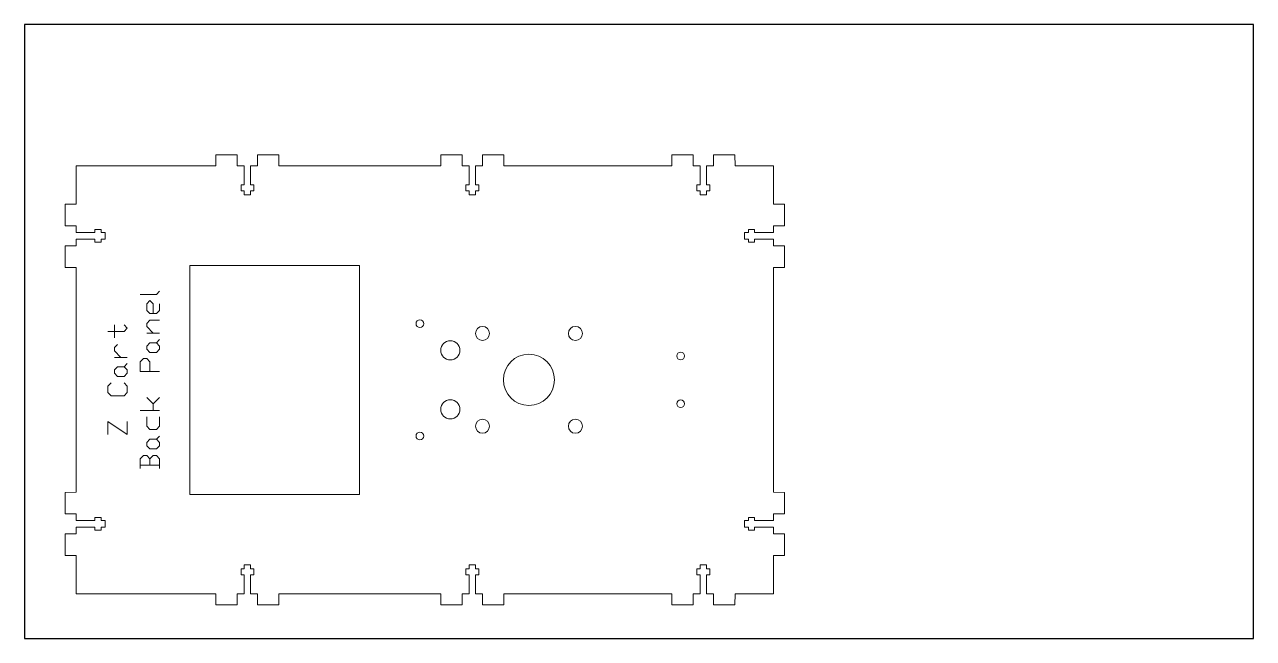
# Model space of a CAD drawing. Header units: inches. Extents: x -12 to 12, y -6 to 6.
import ezdxf

# ---------------------------------------------------------------- set-up
doc = ezdxf.new("R2010")
doc.units = ezdxf.units.IN
doc.layers.get('0').update_dxf_attribs({"linetype": 'CONTINUOUS', "lineweight": 25, "true_color": 0x000000})
doc.layers.add('CUT_SHEET_3b', color=7, linetype='CONTINUOUS', lineweight=0, true_color=0x000000)

# ---------------------------------------------------------------- blocks, each defined once
blk = doc.blocks.new('BORDER')
for p, q in [((24, 0), (0, 0)), ((0, 0), (0, -12)), ((24, -12), (24, 0)), ((0, -12), (24, -12))]:
    blk.add_line(p, q)
blk = doc.blocks.new('frag')
at = {"layer": 'CUT_SHEET_3b', "color": 3, "lineweight": 15, "true_color": 0x00ff00}
for p, q in [((0, -2.729), (0, 0)), ((0, 0), (0.75, 0)), ((0.75, 0.215), (1.17, 0.215)), ((0.75, 0), (0.75, 0.215)), ((1.17, 0.215), (1.17, 0)), ((1.17, 0), (1.304, 0)), ((1.304, 0), (1.304, -0.368)), ((1.43, -0.368), (1.43, 0)), ((1.43, 0), (1.563, 0)), ((1.563, 0), (1.563, 0.215)), ((1.563, 0.215), (1.983, 0.215)), ((1.983, 0.215), (1.984, 0)), ((1.984, 0), (6.38, 0)), ((6.38, 0), (6.381, 0.215)), ((6.381, 0.215), (6.8, 0.215)), ((6.8, 0.215), (6.8, 0)), ((6.8, 0), (6.934, 0)), ((6.934, 0), (6.934, -0.368)), ((7.06, -0.368), (7.06, 0)), ((7.06, 0), (7.194, 0)), ((7.194, 0), (7.194, 0.215)), ((7.194, 0.215), (7.614, 0.215)), ((7.614, 0.215), (7.614, 0)), ((7.614, 0), (8.364, 0)), ((8.364, 0), (8.364, -2.728)), ((1.304, -0.368), (1.242, -0.368)), ((1.242, -0.368), (1.242, -0.486)), ((1.492, -0.368), (1.43, -0.368)), ((1.492, -0.486), (1.492, -0.368)), ((6.934, -0.368), (6.872, -0.368)), ((6.872, -0.368), (6.872, -0.486)), ((7.122, -0.368), (7.06, -0.368)), ((7.122, -0.486), (7.122, -0.368)), ((1.242, -0.486), (1.304, -0.486)), ((1.304, -0.486), (1.304, -0.565)), ((1.304, -0.565), (1.43, -0.565)), ((1.43, -0.565), (1.43, -0.486)), ((1.43, -0.486), (1.492, -0.486)), ((6.872, -0.486), (6.934, -0.486)), ((6.934, -0.486), (6.934, -0.565)), ((6.934, -0.565), (7.06, -0.565)), ((7.06, -0.565), (7.06, -0.486)), ((7.06, -0.486), (7.122, -0.486)), ((1.944, -5.534), (1.944, -2.223)), ((1.944, -2.223), (6.42, -2.223)), ((6.42, -2.223), (6.42, -5.534)), ((-0.215, -3.148), (-0.215, -2.729)), ((-0.215, -2.729), (0, -2.729)), ((8.364, -2.728), (8.579, -2.729)), ((8.579, -2.729), (8.579, -3.148)), ((0, -3.148), (-0.215, -3.148)), ((0, -3.282), (0, -3.148)), ((0.368, -3.282), (0, -3.282)), ((0.486, -3.22), (0.368, -3.22)), ((0.368, -3.22), (0.368, -3.282)), ((0.486, -3.282), (0.486, -3.22)), ((0.565, -3.282), (0.486, -3.282)), ((0.565, -3.408), (0.565, -3.282)), ((7.878, -3.282), (7.799, -3.282)), ((7.799, -3.282), (7.799, -3.408)), ((7.996, -3.22), (7.878, -3.22)), ((7.878, -3.22), (7.878, -3.282)), ((7.996, -3.282), (7.996, -3.22)), ((8.364, -3.282), (7.996, -3.282)), ((8.579, -3.148), (8.364, -3.148)), ((8.364, -3.148), (8.364, -3.282)), ((-0.215, -3.961), (-0.215, -3.542)), ((-0.215, -3.542), (0, -3.542)), ((0, -3.542), (0, -3.408)), ((0, -3.408), (0.368, -3.408)), ((0.368, -3.408), (0.368, -3.47)), ((0.368, -3.47), (0.486, -3.47)), ((0.486, -3.47), (0.486, -3.408)), ((0.486, -3.408), (0.565, -3.408)), ((7.799, -3.408), (7.878, -3.408)), ((7.878, -3.408), (7.878, -3.47)), ((7.878, -3.47), (7.996, -3.47)), ((7.996, -3.47), (7.996, -3.408)), ((7.996, -3.408), (8.364, -3.408)), ((8.364, -3.408), (8.364, -3.542)), ((8.364, -3.542), (8.579, -3.542)), ((8.579, -3.542), (8.579, -3.961)), ((0, -3.962), (-0.215, -3.961)), ((0, -7.121), (0, -3.962)), ((8.579, -3.961), (8.364, -3.962)), ((8.364, -3.962), (8.364, -7.121)), ((6.42, -5.534), (1.944, -5.534)), ((3.084, -6.638), (3.084, -6.638)), ((5.28, -6.638), (5.28, -6.638)), ((-0.215, -7.541), (-0.215, -7.121)), ((-0.215, -7.121), (0, -7.121)), ((8.364, -7.121), (8.579, -7.121)), ((8.579, -7.121), (8.579, -7.541)), ((0, -7.541), (-0.215, -7.541)), ((0, -7.675), (0, -7.541)), ((0.368, -7.675), (0, -7.675)), ((0.486, -7.613), (0.368, -7.613)), ((0.368, -7.613), (0.368, -7.675)), ((0.486, -7.675), (0.486, -7.613)), ((0.565, -7.675), (0.486, -7.675)), ((0.565, -7.801), (0.565, -7.675)), ((4.759, -7.496), (4.759, -7.496)), ((7.878, -7.675), (7.799, -7.675)), ((7.799, -7.675), (7.799, -7.801)), ((7.996, -7.613), (7.878, -7.613)), ((7.878, -7.613), (7.878, -7.675)), ((7.996, -7.675), (7.996, -7.613)), ((8.364, -7.675), (7.996, -7.675)), ((8.579, -7.541), (8.364, -7.541)), ((8.364, -7.541), (8.364, -7.675)), ((0, -7.935), (0, -7.801)), ((0, -7.801), (0.368, -7.801)), ((0.368, -7.801), (0.368, -7.863)), ((0.368, -7.863), (0.486, -7.863)), ((0.486, -7.863), (0.486, -7.801)), ((0.486, -7.801), (0.565, -7.801)), ((7.799, -7.801), (7.878, -7.801)), ((7.878, -7.801), (7.878, -7.863)), ((7.878, -7.863), (7.996, -7.863)), ((7.996, -7.863), (7.996, -7.801)), ((7.996, -7.801), (8.364, -7.801)), ((8.364, -7.801), (8.364, -7.935)), ((-0.215, -8.354), (-0.215, -7.935)), ((-0.215, -7.935), (0, -7.935)), ((3.412, -7.936), (3.412, -7.936)), ((5.226, -7.936), (5.226, -7.936)), ((8.364, -7.935), (8.579, -7.935)), ((8.579, -7.935), (8.579, -8.354)), ((0, -8.355), (-0.215, -8.354)), ((0, -11.633), (0, -8.355)), ((8.579, -8.354), (8.364, -8.355)), ((8.364, -8.355), (8.364, -11.633)), ((3.412, -9.75), (3.412, -9.75)), ((5.226, -9.75), (5.226, -9.75)), ((-0.215, -11.634), (0, -11.633)), ((-0.215, -12.054), (-0.215, -11.634)), ((3.715, -11.731), (3.715, -11.731)), ((4.649, -11.731), (4.649, -11.731)), ((8.364, -11.633), (8.579, -11.634)), ((8.579, -11.634), (8.579, -12.054)), ((4.574, -11.806), (4.574, -11.806)), ((0, -12.054), (-0.215, -12.054)), ((0, -12.187), (0, -12.054)), ((0.368, -12.187), (0, -12.187)), ((0.486, -12.125), (0.368, -12.125)), ((0.368, -12.125), (0.368, -12.187)), ((0.486, -12.187), (0.486, -12.125)), ((0.565, -12.187), (0.486, -12.187)), ((0.565, -12.313), (0.565, -12.187)), ((7.878, -12.187), (7.799, -12.187)), ((7.799, -12.187), (7.799, -12.313)), ((7.996, -12.125), (7.878, -12.125)), ((7.878, -12.125), (7.878, -12.187)), ((7.996, -12.187), (7.996, -12.125)), ((8.364, -12.187), (7.996, -12.187)), ((8.579, -12.054), (8.364, -12.054)), ((8.364, -12.054), (8.364, -12.187)), ((-0.215, -12.867), (-0.215, -12.447)), ((-0.215, -12.447), (0, -12.447)), ((0, -12.447), (0, -12.313)), ((0, -12.313), (0.368, -12.313)), ((0.368, -12.313), (0.368, -12.375)), ((0.368, -12.375), (0.486, -12.375)), ((0.486, -12.375), (0.486, -12.313)), ((0.486, -12.313), (0.565, -12.313)), ((7.799, -12.313), (7.878, -12.313)), ((7.878, -12.313), (7.878, -12.375)), ((7.878, -12.375), (7.996, -12.375)), ((7.996, -12.375), (7.996, -12.313)), ((7.996, -12.313), (8.364, -12.313)), ((8.364, -12.313), (8.364, -12.447)), ((8.364, -12.447), (8.579, -12.447)), ((8.579, -12.447), (8.579, -12.867)), ((0, -12.868), (-0.215, -12.867)), ((0, -13.617), (0, -12.868)), ((8.579, -12.867), (8.364, -12.868)), ((8.364, -12.868), (8.364, -13.617)), ((1.304, -13.131), (1.242, -13.131)), ((1.242, -13.131), (1.242, -13.249)), ((1.43, -13.052), (1.304, -13.052)), ((1.304, -13.052), (1.304, -13.131)), ((1.43, -13.131), (1.43, -13.052)), ((1.492, -13.131), (1.43, -13.131)), ((1.492, -13.249), (1.492, -13.131)), ((6.934, -13.131), (6.872, -13.131)), ((6.872, -13.131), (6.872, -13.249)), ((7.06, -13.052), (6.934, -13.052)), ((6.934, -13.052), (6.934, -13.131)), ((7.06, -13.131), (7.06, -13.052)), ((7.122, -13.131), (7.06, -13.131)), ((7.122, -13.249), (7.122, -13.131)), ((1.242, -13.249), (1.304, -13.249)), ((1.304, -13.249), (1.304, -13.617)), ((1.43, -13.617), (1.43, -13.249)), ((1.43, -13.249), (1.492, -13.249)), ((6.872, -13.249), (6.934, -13.249)), ((6.934, -13.249), (6.934, -13.617)), ((7.06, -13.617), (7.06, -13.249)), ((7.06, -13.249), (7.122, -13.249)), ((0.75, -13.617), (0, -13.617)), ((0.75, -13.832), (0.75, -13.617)), ((1.304, -13.617), (1.17, -13.617)), ((1.17, -13.617), (1.17, -13.832)), ((1.563, -13.617), (1.43, -13.617)), ((1.563, -13.832), (1.563, -13.617)), ((1.984, -13.617), (1.983, -13.832)), ((6.38, -13.617), (1.984, -13.617)), ((6.381, -13.832), (6.38, -13.617)), ((6.934, -13.617), (6.8, -13.617)), ((6.8, -13.617), (6.8, -13.832)), ((7.194, -13.617), (7.06, -13.617)), ((7.194, -13.832), (7.194, -13.617)), ((8.364, -13.617), (7.614, -13.617)), ((7.614, -13.617), (7.614, -13.832)), ((1.17, -13.832), (0.75, -13.832)), ((1.983, -13.832), (1.563, -13.832)), ((6.8, -13.832), (6.381, -13.832)), ((7.614, -13.832), (7.194, -13.832))]:
    blk.add_line(p, q, dxfattribs=at)
at = {"layer": 'CUT_SHEET_3b', "color": 7, "lineweight": 15, "true_color": 0x000000}
for p, q in [((3.115, -0.619), (3.369, -0.619)), ((3.369, -0.619), (3.115, -0.999)), ((3.869, -0.683), (3.932, -0.619)), ((3.869, -0.936), (3.869, -0.683)), ((3.932, -0.619), (4.059, -0.619)), ((4.059, -0.619), (4.122, -0.683)), ((5.128, -0.619), (5.128, -0.936)), ((3.932, -0.999), (3.869, -0.936)), ((4.122, -0.936), (4.059, -0.999)), ((4.248, -0.809), (4.312, -0.746)), ((4.248, -0.936), (4.248, -0.809)), ((4.312, -0.999), (4.248, -0.936)), ((4.312, -0.746), (4.375, -0.746)), ((4.375, -0.746), (4.438, -0.809)), ((4.438, -0.936), (4.375, -0.999)), ((4.438, -0.809), (4.438, -0.936)), ((4.438, -0.936), (4.502, -0.999)), ((4.622, -0.999), (4.622, -0.746)), ((4.622, -0.873), (4.748, -0.746)), ((4.748, -0.746), (4.812, -0.746)), ((4.812, -0.746), (4.875, -0.809)), ((5.002, -0.746), (5.255, -0.746)), ((5.128, -0.936), (5.191, -0.999)), ((5.191, -0.999), (5.255, -0.936)), ((3.115, -0.999), (3.369, -0.999)), ((4.059, -0.999), (3.932, -0.999)), ((4.375, -0.999), (4.312, -0.999)), ((2.641, -1.252), (2.451, -1.252)), ((2.514, -1.252), (2.514, -1.626)), ((2.704, -1.316), (2.641, -1.252)), ((2.641, -1.442), (2.704, -1.379)), ((2.704, -1.379), (2.704, -1.316)), ((2.831, -1.442), (2.894, -1.379)), ((2.894, -1.379), (2.957, -1.379)), ((2.957, -1.379), (3.021, -1.442)), ((3.274, -1.379), (3.21, -1.442)), ((3.457, -1.379), (3.274, -1.379)), ((3.584, -1.626), (3.584, -1.252)), ((3.71, -1.506), (3.837, -1.379)), ((4.343, -1.626), (4.343, -1.252)), ((4.343, -1.252), (4.533, -1.252)), ((4.533, -1.252), (4.597, -1.316)), ((4.597, -1.379), (4.533, -1.442)), ((4.597, -1.316), (4.597, -1.379)), ((4.717, -1.442), (4.78, -1.379)), ((4.78, -1.379), (4.843, -1.379)), ((4.843, -1.379), (4.907, -1.442)), ((5.097, -1.626), (5.097, -1.379)), ((5.097, -1.506), (5.223, -1.379)), ((5.223, -1.379), (5.286, -1.379)), ((5.286, -1.379), (5.35, -1.442)), ((5.54, -1.379), (5.476, -1.442)), ((5.666, -1.379), (5.54, -1.379)), ((5.73, -1.442), (5.666, -1.379)), ((5.85, -1.252), (5.85, -1.569)), ((2.451, -1.626), (2.641, -1.626)), ((2.641, -1.442), (2.514, -1.442)), ((2.704, -1.506), (2.641, -1.442)), ((2.641, -1.626), (2.704, -1.569)), ((2.704, -1.569), (2.704, -1.506)), ((2.831, -1.569), (2.831, -1.442)), ((2.894, -1.626), (2.831, -1.569)), ((2.957, -1.626), (2.894, -1.626)), ((3.021, -1.569), (2.957, -1.626)), ((3.021, -1.442), (3.021, -1.569)), ((3.021, -1.569), (3.084, -1.626)), ((3.21, -1.442), (3.21, -1.569)), ((3.21, -1.569), (3.274, -1.626)), ((3.274, -1.626), (3.457, -1.626)), ((3.584, -1.506), (3.71, -1.506)), ((3.71, -1.506), (3.837, -1.626)), ((4.533, -1.442), (4.343, -1.442)), ((4.717, -1.569), (4.717, -1.442)), ((4.78, -1.626), (4.717, -1.569)), ((4.843, -1.626), (4.78, -1.626)), ((4.907, -1.569), (4.843, -1.626)), ((4.907, -1.442), (4.907, -1.569)), ((4.907, -1.569), (4.97, -1.626)), ((5.35, -1.442), (5.35, -1.626)), ((5.476, -1.442), (5.476, -1.569)), ((5.476, -1.506), (5.666, -1.506)), ((5.476, -1.569), (5.54, -1.626)), ((5.54, -1.626), (5.666, -1.626)), ((5.666, -1.506), (5.73, -1.442)), ((5.85, -1.569), (5.913, -1.626))]:
    blk.add_line(p, q, dxfattribs=at)
at = {"layer": 'CUT_SHEET_3b', "color": 3, "lineweight": 15, "true_color": 0x00ff00}
for points, degree in [([(3.084, -6.638), (3.042, -6.638), (3.009, -6.672), (3.009, -6.713)], 3), ([(3.009, -6.713), (3.009, -6.754), (3.042, -6.788), (3.084, -6.788)], 3), ([(3.159, -6.713), (3.159, -6.672), (3.125, -6.638), (3.084, -6.638)], 3), ([(3.084, -6.788), (3.125, -6.788), (3.159, -6.754), (3.159, -6.713)], 3), ([(5.28, -6.638), (5.239, -6.638), (5.205, -6.672), (5.205, -6.713)], 3), ([(5.205, -6.713), (5.205, -6.754), (5.239, -6.788), (5.28, -6.788)], 3), ([(5.355, -6.713), (5.355, -6.672), (5.322, -6.638), (5.28, -6.638)], 3), ([(5.28, -6.788), (5.322, -6.788), (5.355, -6.754), (5.355, -6.713)], 3), ([(3.605, -7.121), (3.502, -7.121), (3.418, -7.205), (3.418, -7.309)], 3), ([(3.793, -7.309), (3.793, -7.205), (3.709, -7.121), (3.605, -7.121)], 3), ([(4.759, -7.121), (4.655, -7.121), (4.571, -7.205), (4.571, -7.309)], 3), ([(4.946, -7.309), (4.946, -7.205), (4.862, -7.121), (4.759, -7.121)], 3), ([(3.418, -7.309), (3.418, -7.412), (3.502, -7.496), (3.605, -7.496)], 3), ([(3.605, -7.496), (3.709, -7.496), (3.793, -7.412), (3.793, -7.309)], 3), ([(4.571, -7.309), (4.571, -7.412), (4.655, -7.496), (4.759, -7.496)], 3), ([(4.759, -7.496), (4.862, -7.496), (4.946, -7.412), (4.946, -7.309)], 3), ([(3.275, -7.799), (3.199, -7.799), (3.138, -7.861), (3.138, -7.936)], 3), ([(3.412, -7.936), (3.412, -7.861), (3.351, -7.799), (3.275, -7.799)], 3), ([(5.089, -7.799), (5.013, -7.799), (4.952, -7.861), (4.952, -7.936)], 3), ([(5.226, -7.936), (5.226, -7.861), (5.165, -7.799), (5.089, -7.799)], 3), ([(3.138, -7.936), (3.138, -8.012), (3.199, -8.074), (3.275, -8.074)], 3), ([(3.275, -8.074), (3.351, -8.074), (3.412, -8.012), (3.412, -7.936)], 3), ([(3.275, -8.074), (3.275, -8.074), (3.275, -8.074), (3.275, -8.074)], 3), ([(4.952, -7.936), (4.952, -8.012), (5.013, -8.074), (5.089, -8.074)], 3), ([(5.089, -8.074), (5.165, -8.074), (5.226, -8.012), (5.226, -7.936)], 3), ([(4.182, -8.344), (3.906, -8.344), (3.682, -8.567), (3.682, -8.843)], 3), ([(4.682, -8.843), (4.682, -8.567), (4.458, -8.344), (4.182, -8.344)], 3), ([(4.182, -8.344), (4.182, -8.344), (4.182, -8.344), (4.182, -8.344)], 3), ([(3.682, -8.843), (3.682, -9.119), (3.906, -9.343), (4.182, -9.343)], 3), ([(3.682, -8.843), (3.682, -8.843), (3.682, -8.843), (3.682, -8.843)], 3), ([(4.182, -9.343), (4.458, -9.343), (4.682, -9.119), (4.682, -8.843)], 3), ([(3.275, -9.613), (3.199, -9.613), (3.138, -9.675), (3.138, -9.75)], 3), ([(3.138, -9.75), (3.138, -9.826), (3.199, -9.888), (3.275, -9.888)], 3), ([(3.412, -9.75), (3.412, -9.675), (3.351, -9.613), (3.275, -9.613)], 3), ([(3.275, -9.888), (3.351, -9.888), (3.412, -9.826), (3.412, -9.75)], 3), ([(5.089, -9.613), (5.013, -9.613), (4.952, -9.675), (4.952, -9.75)], 3), ([(4.952, -9.75), (4.952, -9.826), (5.013, -9.888), (5.089, -9.888)], 3), ([(5.226, -9.75), (5.226, -9.675), (5.165, -9.613), (5.089, -9.613)], 3), ([(5.089, -9.888), (5.165, -9.888), (5.226, -9.826), (5.226, -9.75)], 3), ([(3.275, -9.888), (3.275, -9.888), (3.275, -9.888), (3.275, -9.888)], 3), ([(3.715, -11.731), (3.674, -11.731), (3.641, -11.765), (3.641, -11.806)], 3), ([(3.79, -11.806), (3.79, -11.765), (3.757, -11.731), (3.715, -11.731)], 3), ([(4.649, -11.731), (4.607, -11.731), (4.574, -11.765), (4.574, -11.806)], 3), ([(4.723, -11.806), (4.723, -11.765), (4.69, -11.731), (4.649, -11.731)], 3), ([(3.641, -11.806), (3.641, -11.806), (3.641, -11.806)], 2), ([(3.641, -11.806), (3.641, -11.847), (3.674, -11.881), (3.715, -11.881)], 3), ([(3.715, -11.881), (3.757, -11.881), (3.79, -11.847), (3.79, -11.806)], 3), ([(4.574, -11.806), (4.574, -11.847), (4.607, -11.881), (4.649, -11.881)], 3), ([(4.649, -11.881), (4.69, -11.881), (4.723, -11.847), (4.723, -11.806)], 3)]:
    blk.add_open_spline(points, degree=degree, dxfattribs=at)

msp = doc.modelspace()

# ---------------------------------------------------------------- block references
msp.add_blockref('BORDER', (-12, 6))
at = {"layer": 'CUT_SHEET_3b', "rotation": 90}
msp.add_blockref('frag', (-10.993, -5.127), dxfattribs=at)

doc.saveas('drawing.dxf')
